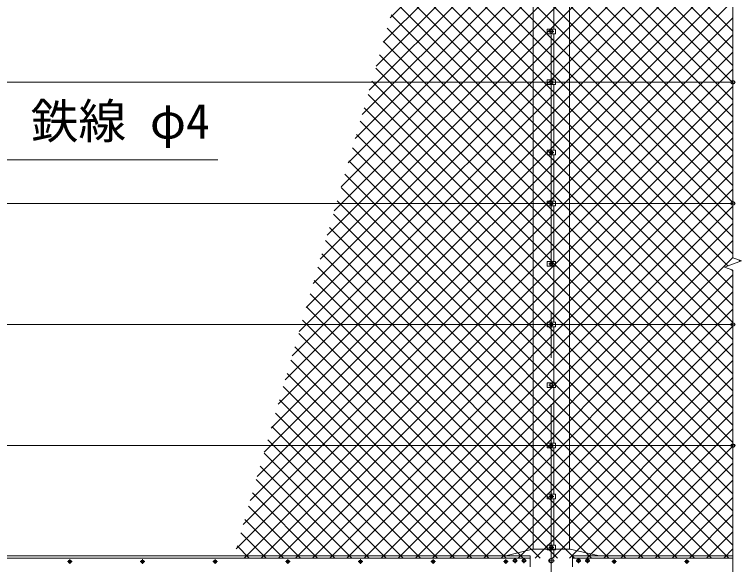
# Model space of a CAD drawing. Units: millimetres at full size; details may follow other scales. Extents: x -12600 to 12600, y -8910 to 8910.
# Drawn here: x -6656 to -3655, y -2829 to -559 of the extents above; entities that cross this region are included whole.
import ezdxf
from ezdxf.enums import TextEntityAlignment as Align

# ---------------------------------------------------------------- set-up
doc = ezdxf.new("R2010")
doc.units = ezdxf.units.MM
doc.header["$LTSCALE"] = 30
doc.header["$PDMODE"] = 32
doc.header["$PDSIZE"] = 15
doc.linetypes.add('USER1', pattern=[50.8, 31.75, -6.35, 6.35, -6.35])
for name, color, linetype, lineweight in [('0-0_D-BMK', 2, 'USER1', 13), ('0-1_D-STR1', 1, 'Continuous', 18), ('0-6_D-STR3', 3, 'Continuous', 13), ('0-7_D-STR-DIM', 7, 'Continuous', 13), ('0-9_D-STR2', 7, 'Continuous', 13), ('0-A_D-STR-TXT', 7, 'Continuous', 13)]:
    doc.layers.add(name, color=color, linetype=linetype, lineweight=lineweight)
doc.layers.add('0-8_Defpoints', color=253, linetype='Continuous')
doc.styles.add('ＭＳ ゴシック', font='')
doc.styles.get('ＭＳ ゴシック').set_extended_font_data('MS Gothic')

msp = doc.modelspace()

# ---------------------------------------------------------------- linework, layer by layer
at = {"layer": '0-0_D-BMK'}
for p, q in [((-4440.02, -4643.32), (-4440.02, 3340.47)), ((-4430.02, -628.32), (-4450.02, -628.32)), ((-4430.02, -838.32), (-4450.02, -838.32)), ((-4430.02, -1128.32), (-4450.02, -1128.32)), ((-4430.02, -1338.32), (-4450.02, -1338.32)), ((-4430.02, -1588.32), (-4450.02, -1588.32)), ((-4430.02, -1838.32), (-4450.02, -1838.32)), ((-4430.02, -2088.32), (-4450.02, -2088.32)), ((-4430.02, -2338.32), (-4450.02, -2338.32)), ((-4430.02, -2548.32), (-4450.02, -2548.32)), ((-4430.02, -2758.41), (-4450.02, -2758.41)), ((-6417.85, -2817.32), (-6437.19, -2817.32)), ((-6427.52, -2807.64), (-6427.52, -2826.99)), ((-6117.85, -2817.32), (-6137.19, -2817.32)), ((-6127.52, -2807.64), (-6127.52, -2826.99)), ((-5817.85, -2817.32), (-5837.19, -2817.32)), ((-5827.52, -2807.64), (-5827.52, -2826.99)), ((-5517.85, -2817.32), (-5537.19, -2817.32)), ((-5527.52, -2807.64), (-5527.52, -2826.99)), ((-5217.85, -2817.32), (-5237.19, -2817.32)), ((-5227.52, -2807.64), (-5227.52, -2826.99)), ((-4917.85, -2817.32), (-4937.19, -2817.32)), ((-4927.52, -2807.64), (-4927.52, -2826.99)), ((-4617.85, -2817.32), (-4637.19, -2817.32)), ((-4627.52, -2807.64), (-4627.52, -2826.99)), ((-4599.71, -2813.32), (-4579.71, -2813.32)), ((-4589.71, -2803.32), (-4589.71, -2823.32)), ((-4562.76, -2813.32), (-4542.76, -2813.32)), ((-4552.76, -2803.32), (-4552.76, -2823.32)), ((-4427.27, -2813.32), (-4452.77, -2813.32)), ((-4317.29, -2813.32), (-4337.29, -2813.32)), ((-4327.29, -2803.32), (-4327.29, -2823.32)), ((-4280.33, -2813.32), (-4300.33, -2813.32)), ((-4290.33, -2803.32), (-4290.33, -2823.32)), ((-4170.71, -2817.32), (-4190.06, -2817.32)), ((-4180.39, -2807.64), (-4180.39, -2826.99)), ((-3870.71, -2817.32), (-3890.06, -2817.32)), ((-3880.39, -2807.64), (-3880.39, -2826.99))]:
    msp.add_line(p, q, dxfattribs=at)
at = {"layer": '0-1_D-STR1'}
for p, q in [((-4515.02, -385.32), (-4515.02, -2766.32)), ((-4365.02, -2766.32), (-4365.02, -385.32)), ((-10515.02, -2793.32), (-4527.76, -2793.32)), ((-4527.76, -2793.32), (-4527.76, -2838.32)), ((-4352.29, -2793.32), (-3690.02, -2793.32)), ((-4352.29, -2793.32), (-4352.29, -2838.32))]:
    msp.add_line(p, q, dxfattribs=at)
at = {"layer": '0-6_D-STR3'}
for p, q in [((-4430.02, -618.82), (-4430.02, -427.82)), ((-4422.82, -618.82), (-4457.22, -618.82)), ((-4457.22, -618.82), (-4457.22, -637.82)), ((-4440.02, -620.81), (-4446.52, -624.56)), ((-4446.52, -624.56), (-4446.52, -632.07)), ((-4433.52, -624.56), (-4440.02, -620.81)), ((-4433.52, -632.07), (-4433.52, -624.56)), ((-4422.82, -618.82), (-4422.82, -637.82)), ((-4422.82, -637.82), (-4457.22, -637.82)), ((-4446.52, -632.07), (-4440.02, -635.82)), ((-4440.02, -635.82), (-4433.52, -632.07)), ((-4430.02, -828.82), (-4430.02, -637.82)), ((-10422.82, -838.32), (-3690.02, -838.32)), ((-4422.82, -828.82), (-4457.22, -828.82)), ((-4457.22, -828.82), (-4457.22, -847.82)), ((-4440.02, -830.81), (-4446.52, -834.56)), ((-4446.52, -834.56), (-4446.52, -842.07)), ((-4433.52, -834.56), (-4440.02, -830.81)), ((-4433.52, -842.07), (-4433.52, -834.56)), ((-4422.82, -828.82), (-4422.82, -847.82)), ((-4422.82, -847.82), (-4457.22, -847.82)), ((-4446.52, -842.07), (-4440.02, -845.82)), ((-4440.02, -845.82), (-4433.52, -842.07)), ((-4430.02, -1118.82), (-4430.02, -847.82)), ((-4422.82, -1118.82), (-4457.22, -1118.82)), ((-4457.22, -1118.82), (-4457.22, -1137.82)), ((-4422.82, -1137.82), (-4457.22, -1137.82)), ((-4440.02, -1120.81), (-4446.52, -1124.56)), ((-4446.52, -1124.56), (-4446.52, -1132.07)), ((-4446.52, -1132.07), (-4440.02, -1135.82)), ((-4433.52, -1124.56), (-4440.02, -1120.81)), ((-4440.02, -1135.82), (-4433.52, -1132.07)), ((-4433.52, -1132.07), (-4433.52, -1124.56)), ((-4430.02, -1328.82), (-4430.02, -1137.82)), ((-4422.82, -1118.82), (-4422.82, -1137.82)), ((-10422.82, -1338.32), (-3690.02, -1338.32)), ((-4422.82, -1328.82), (-4457.22, -1328.82)), ((-4457.22, -1328.82), (-4457.22, -1347.82)), ((-4422.82, -1347.82), (-4457.22, -1347.82)), ((-4440.02, -1330.81), (-4446.52, -1334.56)), ((-4446.52, -1334.56), (-4446.52, -1342.07)), ((-4446.52, -1342.07), (-4440.02, -1345.82)), ((-4433.52, -1334.56), (-4440.02, -1330.81)), ((-4440.02, -1345.82), (-4433.52, -1342.07)), ((-4433.52, -1342.07), (-4433.52, -1334.56)), ((-4430.02, -1578.82), (-4430.02, -1347.82)), ((-4422.82, -1328.82), (-4422.82, -1347.82)), ((-4422.82, -1578.82), (-4457.22, -1578.82)), ((-4457.22, -1578.82), (-4457.22, -1597.82)), ((-4440.02, -1580.81), (-4446.52, -1584.56)), ((-4446.52, -1584.56), (-4446.52, -1592.07)), ((-4433.52, -1584.56), (-4440.02, -1580.81)), ((-4433.52, -1592.07), (-4433.52, -1584.56)), ((-4422.82, -1578.82), (-4422.82, -1597.82)), ((-4422.82, -1597.82), (-4457.22, -1597.82)), ((-4446.52, -1592.07), (-4440.02, -1595.82)), ((-4440.02, -1595.82), (-4433.52, -1592.07)), ((-4430.02, -1828.82), (-4430.02, -1597.82)), ((-4422.82, -1828.82), (-4457.22, -1828.82)), ((-4457.22, -1828.82), (-4457.22, -1847.82)), ((-4422.82, -1828.82), (-4422.82, -1847.82)), ((-10422.82, -1838.32), (-3690.02, -1838.32)), ((-4422.82, -1847.82), (-4457.22, -1847.82)), ((-4440.02, -1830.81), (-4446.52, -1834.56)), ((-4446.52, -1834.56), (-4446.52, -1842.07)), ((-4446.52, -1842.07), (-4440.02, -1845.82)), ((-4433.52, -1834.56), (-4440.02, -1830.81)), ((-4440.02, -1845.82), (-4433.52, -1842.07)), ((-4433.52, -1842.07), (-4433.52, -1834.56)), ((-4430.02, -2078.82), (-4430.02, -1847.82)), ((-4422.82, -2078.82), (-4457.22, -2078.82)), ((-4457.22, -2078.82), (-4457.22, -2097.82)), ((-4422.82, -2097.82), (-4457.22, -2097.82)), ((-4440.02, -2080.81), (-4446.52, -2084.56)), ((-4446.52, -2084.56), (-4446.52, -2092.07)), ((-4446.52, -2092.07), (-4440.02, -2095.82)), ((-4433.52, -2084.56), (-4440.02, -2080.81)), ((-4440.02, -2095.82), (-4433.52, -2092.07)), ((-4433.52, -2092.07), (-4433.52, -2084.56)), ((-4430.02, -2328.82), (-4430.02, -2097.82)), ((-4422.82, -2078.82), (-4422.82, -2097.82)), ((-10422.82, -2338.32), (-3690.02, -2338.32)), ((-4422.82, -2328.82), (-4457.22, -2328.82)), ((-4457.22, -2328.82), (-4457.22, -2347.82)), ((-4440.02, -2330.81), (-4446.52, -2334.56)), ((-4446.52, -2334.56), (-4446.52, -2342.07)), ((-4433.52, -2334.56), (-4440.02, -2330.81)), ((-4422.82, -2328.82), (-4422.82, -2347.82)), ((-4422.82, -2347.82), (-4457.22, -2347.82)), ((-4446.52, -2342.07), (-4440.02, -2345.82)), ((-4430.02, -2538.82), (-4430.02, -2347.82)), ((-4422.82, -2538.82), (-4457.22, -2538.82)), ((-4457.22, -2538.82), (-4457.22, -2557.82)), ((-4440.02, -2540.81), (-4446.52, -2544.56)), ((-4446.52, -2544.56), (-4446.52, -2552.07)), ((-4433.52, -2544.56), (-4440.02, -2540.81)), ((-4433.52, -2552.07), (-4433.52, -2544.56)), ((-4422.82, -2538.82), (-4422.82, -2557.82)), ((-4422.82, -2557.82), (-4457.22, -2557.82)), ((-4446.52, -2552.07), (-4440.02, -2555.82)), ((-4440.02, -2555.82), (-4433.52, -2552.07)), ((-4430.02, -2748.91), (-4430.02, -2557.82)), ((-4422.82, -2748.91), (-4457.22, -2748.91)), ((-4457.22, -2748.91), (-4457.22, -2767.91)), ((-4440.02, -2750.9), (-4446.52, -2754.66)), ((-4446.52, -2754.66), (-4446.52, -2762.16)), ((-4433.52, -2754.66), (-4440.02, -2750.9)), ((-4433.52, -2762.16), (-4433.52, -2754.66)), ((-4422.82, -2748.91), (-4422.82, -2767.91)), ((-4517.52, -2766.32), (-4622.05, -2791.32)), ((-4517.52, -2766.32), (-4362.52, -2766.32)), ((-4422.82, -2767.91), (-4457.22, -2767.91)), ((-4446.52, -2762.16), (-4440.02, -2765.91)), ((-4440.02, -2765.91), (-4433.52, -2762.16)), ((-4430.02, -2802.32), (-4430.02, -2767.91)), ((-4362.52, -2766.32), (-4247.52, -2791.32)), ((-4527.76, -2802.32), (-10515.02, -2802.32)), ((-4622.05, -2793.32), (-4622.05, -2791.32)), ((-4589.71, -2805.81), (-4596.21, -2809.56)), ((-4596.21, -2809.56), (-4596.21, -2817.07)), ((-4596.21, -2817.07), (-4589.71, -2820.82)), ((-4583.21, -2809.56), (-4589.71, -2805.81)), ((-4589.71, -2820.82), (-4583.21, -2817.07)), ((-4583.21, -2817.07), (-4583.21, -2809.56)), ((-4552.76, -2805.81), (-4559.26, -2809.56)), ((-4559.26, -2809.56), (-4559.26, -2817.07)), ((-4559.26, -2817.07), (-4552.76, -2820.82)), ((-4546.26, -2809.56), (-4552.76, -2805.81)), ((-4552.76, -2820.82), (-4546.26, -2817.07)), ((-4546.26, -2817.07), (-4546.26, -2809.56)), ((-4440.02, -2803.5), (-4448.52, -2808.41)), ((-4448.52, -2808.41), (-4448.52, -2818.22)), ((-4448.52, -2818.22), (-4440.02, -2823.13)), ((-4431.52, -2808.41), (-4440.02, -2803.5)), ((-3690.02, -2802.32), (-4352.29, -2802.32)), ((-4333.79, -2809.56), (-4327.29, -2805.81)), ((-4333.79, -2817.07), (-4333.79, -2809.56)), ((-4327.29, -2820.82), (-4333.79, -2817.07)), ((-4327.29, -2805.81), (-4320.79, -2809.56)), ((-4320.79, -2817.07), (-4327.29, -2820.82)), ((-4320.79, -2809.56), (-4320.79, -2817.07)), ((-4296.83, -2809.56), (-4290.33, -2805.81)), ((-4296.83, -2817.07), (-4296.83, -2809.56)), ((-4290.33, -2820.82), (-4296.83, -2817.07)), ((-4290.33, -2805.81), (-4283.83, -2809.56)), ((-4283.83, -2817.07), (-4290.33, -2820.82)), ((-4283.83, -2809.56), (-4283.83, -2817.07)), ((-4247.52, -2793.32), (-4247.52, -2791.32))]:
    msp.add_line(p, q, dxfattribs=at)
for points in [[(-4440.02, -2345.82), (-4433.52, -2342.07), (-4433.52, -2334.56)], [(-4440.02, -2823.13), (-4431.52, -2818.22), (-4431.52, -2808.41)]]:
    msp.add_lwpolyline(points, dxfattribs=at)
for points in [[(-6427.52, -2811.57), (-6432.5, -2814.44), (-6432.5, -2820.19), (-6427.52, -2823.07), (-6422.54, -2820.19), (-6422.54, -2814.44)], [(-6127.52, -2811.57), (-6132.5, -2814.44), (-6132.5, -2820.19), (-6127.52, -2823.07), (-6122.54, -2820.19), (-6122.54, -2814.44)], [(-5827.52, -2811.57), (-5832.5, -2814.44), (-5832.5, -2820.19), (-5827.52, -2823.07), (-5822.54, -2820.19), (-5822.54, -2814.44)], [(-5527.52, -2811.57), (-5532.5, -2814.44), (-5532.5, -2820.19), (-5527.52, -2823.07), (-5522.54, -2820.19), (-5522.54, -2814.44)], [(-5227.52, -2811.57), (-5232.5, -2814.44), (-5232.5, -2820.19), (-5227.52, -2823.07), (-5222.54, -2820.19), (-5222.54, -2814.44)], [(-4927.52, -2811.57), (-4932.5, -2814.44), (-4932.5, -2820.19), (-4927.52, -2823.07), (-4922.54, -2820.19), (-4922.54, -2814.44)], [(-4627.52, -2811.57), (-4632.5, -2814.44), (-4632.5, -2820.19), (-4627.52, -2823.07), (-4622.54, -2820.19), (-4622.54, -2814.44)], [(-4180.39, -2811.57), (-4185.37, -2814.44), (-4185.37, -2820.19), (-4180.39, -2823.07), (-4175.41, -2820.19), (-4175.41, -2814.44)], [(-3880.39, -2811.57), (-3885.37, -2814.44), (-3885.37, -2820.19), (-3880.39, -2823.07), (-3875.41, -2820.19), (-3875.41, -2814.44)]]:
    msp.add_lwpolyline(points, close=True, dxfattribs=at)
for centre, radius in [((-4440.02, -628.32), 6.25), ((-4440.02, -838.32), 6.25), ((-4440.02, -1128.32), 6.25), ((-4440.02, -1338.32), 6.25), ((-4440.02, -1588.32), 6.25), ((-4440.02, -1838.32), 6.25), ((-4440.02, -2088.32), 6.25), ((-4440.02, -2338.32), 6.25), ((-4440.02, -2548.32), 6.25), ((-4440.02, -2758.41), 6.25), ((-6427.52, -2817.32), 6.5), ((-6427.52, -2817.32), 4.98), ((-6127.52, -2817.32), 6.5), ((-6127.52, -2817.32), 4.98), ((-5827.52, -2817.32), 6.5), ((-5827.52, -2817.32), 4.98), ((-5527.52, -2817.32), 6.5), ((-5527.52, -2817.32), 4.98), ((-5227.52, -2817.32), 6.5), ((-5227.52, -2817.32), 4.98), ((-4927.52, -2817.32), 6.5), ((-4927.52, -2817.32), 4.98), ((-4627.52, -2817.32), 6.5), ((-4627.52, -2817.32), 4.98), ((-4589.71, -2813.32), 6.25), ((-4552.76, -2813.32), 6.25), ((-4440.02, -2813.32), 8.25), ((-4327.29, -2813.32), 6.25), ((-4290.33, -2813.32), 6.25), ((-4180.39, -2817.32), 6.5), ((-4180.39, -2817.32), 4.98), ((-3880.39, -2817.32), 6.5), ((-3880.39, -2817.32), 4.98)]:
    msp.add_circle(centre, radius, dxfattribs=at)
at = {"layer": '0-7_D-STR-DIM'}
for p, q in [((-3690.02, 886.04), (-3690.02, -1562.66)), ((-3725.25, -1601.14), (-3654.77, -1575.49)), ((-3654.77, -1575.49), (-3690.01, -1562.66)), ((-3690.01, -1613.97), (-3725.25, -1601.14)), ((-3690.02, -1613.96), (-3690.02, -3342.66))]:
    msp.add_line(p, q, dxfattribs=at)
at = {"layer": '0-8_Defpoints'}
for p in [(-3690.02, -838.32), (-3690.02, -1338.32), (-3690.02, -1838.32), (-3690.02, -2338.32)]:
    msp.add_point(p, dxfattribs=at)
at = {"layer": '0-9_D-STR2'}
for p, q in [((-5104.66, -572.67), (-3690.02, 841.97)), ((-5133.56, -672.28), (-3690.02, 771.26)), ((-5162.47, -771.9), (-3690.02, 700.55)), ((-5191.37, -871.52), (-3690.02, 629.83)), ((-5220.28, -971.13), (-3690.02, 559.12)), ((-5249.19, -1070.75), (-3690.02, 488.41)), ((-3690.02, -627.82), (-4798.89, 481.06)), ((-3690.02, -698.53), (-4814.8, 426.25)), ((-5278.09, -1170.37), (-3690.02, 417.7)), ((-3690.02, -769.24), (-4830.7, 371.44)), ((-5307, -1269.98), (-3690.02, 346.99)), ((-3690.02, -839.95), (-4846.6, 316.63)), ((-5335.9, -1369.6), (-3690.02, 276.28)), ((-3690.02, -910.66), (-4862.51, 261.83)), ((-5364.81, -1469.22), (-3690.02, 205.57)), ((-3690.02, -981.37), (-4878.41, 207.02)), ((-3690.02, -1052.08), (-4894.32, 152.21)), ((-5393.72, -1568.83), (-3690.02, 134.86)), ((-3690.02, -1122.79), (-4910.22, 97.41)), ((-5422.62, -1668.45), (-3690.02, 64.15)), ((-3690.02, -1193.5), (-4926.12, 42.6)), ((-5451.53, -1768.07), (-3690.02, -6.56)), ((-3690.02, -1264.21), (-4942.03, -12.21)), ((-5480.44, -1867.68), (-3690.02, -77.27)), ((-3690.02, -1334.92), (-4957.93, -67.02)), ((-5509.34, -1967.3), (-3690.02, -147.98)), ((-3690.02, -1405.63), (-4973.83, -121.82)), ((-3690.02, -1476.34), (-4989.74, -176.63)), ((-5538.25, -2066.92), (-3690.02, -218.69)), ((-3690.02, -1547.06), (-5005.64, -231.44)), ((-5567.15, -2166.53), (-3690.02, -289.4)), ((-3711.61, -1596.18), (-5021.54, -286.24)), ((-5596.06, -2266.15), (-3690.02, -360.12)), ((-3690.01, -1688.49), (-5037.45, -341.05)), ((-3690.01, -1759.2), (-5053.35, -395.86)), ((-5624.97, -2365.77), (-3690.02, -430.83)), ((-3690.01, -1829.91), (-5069.25, -450.67)), ((-5653.87, -2465.39), (-3690.02, -501.54)), ((-3690.02, -1900.62), (-5085.16, -505.47)), ((-3690.02, -1971.33), (-5101.06, -560.28)), ((-5682.78, -2565), (-3690.02, -572.25)), ((-3690.02, -2042.04), (-5116.97, -615.09)), ((-5711.68, -2664.62), (-3690.02, -642.96)), ((-3690.02, -2112.75), (-5132.87, -669.89)), ((-5740.59, -2764.24), (-3690.02, -713.67)), ((-3690.02, -2183.46), (-5148.77, -724.7)), ((-3690.02, -2254.17), (-5164.68, -779.51)), ((-5707.96, -2802.32), (-3690.02, -784.38)), ((-3690.02, -2324.88), (-5180.58, -834.32)), ((-5637.25, -2802.32), (-3690.02, -855.09)), ((-3690.02, -2395.59), (-5196.48, -889.12)), ((-5566.54, -2802.32), (-3690.02, -925.8)), ((-3690.02, -2466.3), (-5212.39, -943.93)), ((-5495.83, -2802.32), (-3690.02, -996.51)), ((-3690.02, -2537.01), (-5228.29, -998.74)), ((-5425.12, -2802.32), (-3690.02, -1067.22)), ((-3690.02, -2607.72), (-5244.19, -1053.54)), ((-3690.02, -2678.43), (-5260.1, -1108.35)), ((-5354.41, -2802.32), (-3690.02, -1137.93)), ((-3690.02, -2749.14), (-5276, -1163.16)), ((-3707.55, -2802.32), (-5291.9, -1217.97)), ((-5283.7, -2802.32), (-3690.02, -1208.64)), ((-3778.27, -2802.32), (-5307.81, -1272.77)), ((-5212.98, -2802.32), (-3690.02, -1279.35)), ((-3848.98, -2802.32), (-5323.71, -1327.58)), ((-5142.27, -2802.32), (-3690.02, -1350.06)), ((-3919.69, -2802.32), (-5339.61, -1382.39)), ((-3990.4, -2802.32), (-5355.52, -1437.19)), ((-5071.56, -2802.32), (-3690.02, -1420.78)), ((-4061.11, -2802.32), (-5371.42, -1492)), ((-5000.85, -2802.32), (-3690.02, -1491.49)), ((-4131.82, -2802.32), (-5387.33, -1546.81)), ((-4930.14, -2802.32), (-3690.02, -1562.2)), ((-3659.77, -1577.31), (-3665.49, -1571.59)), ((-4202.53, -2802.32), (-5403.23, -1601.62)), ((-3690.01, -1617.78), (-3696, -1611.79)), ((-4859.43, -2802.32), (-3690.01, -1632.9)), ((-4273.24, -2802.32), (-5419.13, -1656.42)), ((-4788.72, -2802.32), (-3690.01, -1703.61)), ((-4343.95, -2802.32), (-5435.04, -1711.23)), ((-4414.66, -2802.32), (-5450.94, -1766.04)), ((-4718.01, -2802.32), (-3690.01, -1774.32)), ((-4485.37, -2802.32), (-5466.84, -1820.84)), ((-4647.3, -2802.32), (-3690.01, -1845.03)), ((-4556.08, -2802.32), (-5482.75, -1875.65)), ((-4576.59, -2802.32), (-3690.02, -1915.74)), ((-4626.79, -2802.32), (-5498.65, -1930.46)), ((-4697.5, -2802.32), (-5514.55, -1985.27)), ((-4505.88, -2802.32), (-3690.02, -1986.45)), ((-4768.21, -2802.32), (-5530.46, -2040.07)), ((-4435.17, -2802.32), (-3690.02, -2057.17)), ((-4838.93, -2802.32), (-5546.36, -2094.88)), ((-4364.46, -2802.32), (-3690.02, -2127.88)), ((-4909.64, -2802.32), (-5562.26, -2149.69)), ((-4980.35, -2802.32), (-5578.17, -2204.49)), ((-4293.75, -2802.32), (-3690.02, -2198.59)), ((-5051.06, -2802.32), (-5594.07, -2259.3)), ((-4223.04, -2802.32), (-3690.02, -2269.3)), ((-5121.77, -2802.32), (-5609.98, -2314.11)), ((-4152.32, -2802.32), (-3690.02, -2340.01)), ((-5192.48, -2802.32), (-5625.88, -2368.92)), ((-5263.19, -2802.32), (-5641.78, -2423.72)), ((-4081.61, -2802.32), (-3690.02, -2410.72)), ((-5333.9, -2802.32), (-5657.69, -2478.53)), ((-4010.9, -2802.32), (-3690.02, -2481.43)), ((-5404.61, -2802.32), (-5673.59, -2533.34)), ((-3940.19, -2802.32), (-3690.02, -2552.14)), ((-5475.32, -2802.32), (-5689.49, -2588.14)), ((-3869.48, -2802.32), (-3690.02, -2622.86)), ((-5546.03, -2802.32), (-5705.4, -2642.95)), ((-5616.74, -2802.32), (-5721.3, -2697.76)), ((-3798.77, -2802.32), (-3690.02, -2693.57)), ((-5687.45, -2802.32), (-5737.2, -2752.57)), ((-3728.06, -2802.32), (-3690.02, -2764.28))]:
    msp.add_line(p, q, dxfattribs=at)
at = {"layer": '0-A_D-STR-TXT'}
msp.add_lwpolyline([(-5816.07, -1158.71), (-6750.06, -1158.71), (-6851.01, -840.22)], dxfattribs=at)

# ---------------------------------------------------------------- texts
at = {"layer": '0-A_D-STR-TXT', "style": 'ＭＳ ゴシック'}
msp.add_text('鉄線 φ4', height=144.3, dxfattribs=at).set_placement((-6588.91, -1114.1), align=Align.BOTTOM_LEFT)

doc.saveas('drawing.dxf')
